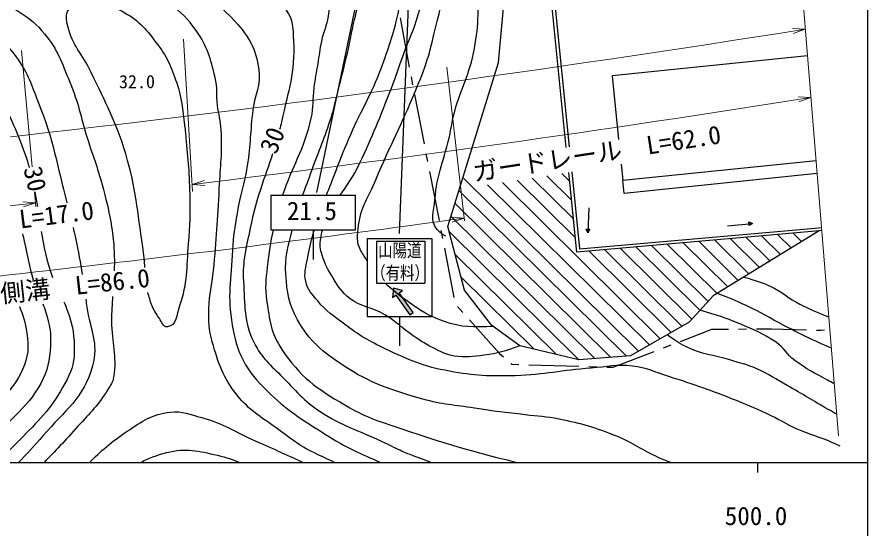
# Model space of a CAD drawing. Units: millimetres, scale not verified. Extents: x 40000 to 680000, y 20000 to 380000.
# Drawn here: x 494188 to 579000, y 198357 to 249394 of the extents above; entities that cross this region are included whole.
import ezdxf
from ezdxf.enums import TextEntityAlignment as Align

# ---------------------------------------------------------------- set-up
doc = ezdxf.new("R2010")
doc.units = ezdxf.units.MM
doc.header["$LTSCALE"] = 1000
for name, color, linetype, lineweight in [('M-BGD', 7, 'Continuous', 25), ('M-BGD-HTXT', 7, 'Continuous', 13), ('M-BMK-ROW', 30, 'Continuous', 25), ('M-STR-HTXT', 7, 'Continuous', 13), ('M-STR-STRC', 7, 'Continuous', 25), ('M-TTL-BAND', 7, 'Continuous', 25)]:
    doc.layers.add(name, color=color, linetype=linetype, lineweight=lineweight)
doc.styles.add('ＭＳ ゴシック', font='')
doc.styles.get('ＭＳ ゴシック').set_extended_font_data('MS Gothic')

msp = doc.modelspace()

# ---------------------------------------------------------------- hatches: boundary and pattern name
at = {"layer": 'M-STR-STRC'}
msp.add_hatch(color=256, dxfattribs=at).paths.add_polyline_path([(533350, 219707), (533675, 219941), (532273, 221889), (532598, 222123), (531706, 222367), (531624, 221422), (531949, 221655)])

# ---------------------------------------------------------------- linework, layer by layer
at = {"layer": 'M-BGD'}
for p, q in [((548930, 236395), (545487, 270763)), ((545786, 270791), (549227, 236441)), ((554571, 233115), (573820, 235095)), ((554571, 233115), (573820, 235095)), ((554407, 234709), (554571, 233115)), ((538632, 233407), (556135, 216087)), ((545523, 233341), (549645, 229262)), ((546999, 233568), (549457, 231136)), ((548475, 233796), (549269, 233010)), ((541093, 232660), (557214, 216707)), ((542570, 232887), (558293, 217327)), ((544046, 233114), (549833, 227388)), ((538231, 232115), (554935, 215586)), ((537831, 230823), (553355, 215461)), ((551190, 230370), (551066, 227873)), ((537431, 229531), (551775, 215337)), ((551066, 227873), (550897, 228257)), ((550897, 228257), (551272, 228238)), ((551272, 228238), (551066, 227873)), ((565014, 228593), (567504, 228817)), ((567113, 228970), (567504, 228817)), ((567147, 228597), (567113, 228970)), ((567504, 228817), (567147, 228597)), ((537253, 228018), (550195, 215212)), ((565266, 227310), (568178, 224428)), ((566833, 227447), (569230, 225075)), ((568400, 227585), (570283, 225722)), ((569967, 227723), (571335, 226369)), ((571534, 227860), (572387, 227016)), ((555864, 226484), (562253, 220162)), ((557431, 226622), (563065, 221047)), ((558998, 226759), (563969, 221840)), ((560565, 226897), (565021, 222487)), ((562132, 227035), (566074, 223134)), ((563699, 227172), (567126, 223781)), ((537856, 225734), (547955, 215740)), ((551163, 226071), (559373, 217948)), ((552730, 226209), (560452, 218568)), ((554297, 226347), (561442, 219276)), ((538458, 223450), (545715, 216268))]:
    msp.add_line(p, q, dxfattribs=at)
for points in [[(574131, 228088), (563561, 221590), (561175, 218984), (555316, 215616), (550195, 215212), (544300, 216602), (541520, 218654), (538793, 222177), (537119, 228527), (542184, 244872), (542861, 252513), (542666, 257736), (541705, 262488), (544122, 269098)], [(572968, 245532), (553500, 243529), (554151, 237199)], [(574389, 228126), (573757, 228055), (549975, 225967), (549180, 233904)], [(549477, 233950), (550244, 226292), (573731, 228354), (574365, 228425)], [(573926, 233794), (554705, 231816), (554571, 233115)]]:
    msp.add_lwpolyline(points, dxfattribs=at)
for points, knots in [([(536915, 227544), (536530, 227724), (536344, 227904), (536064, 228225), (535309, 229088), (535765, 230009), (535843, 231153), (536024, 233806), (536808, 235188), (537345, 237792), (537487, 238477), (537529, 238869), (537695, 239549), (538299, 242031), (539155, 243281), (539682, 245781), (540233, 248395), (540136, 249931), (540180, 252602), (540210, 254437), (540196, 255470), (540055, 257300), (539843, 260053), (539516, 261578), (539344, 264333), (539292, 265168), (538975, 265697), (539286, 266472), (539455, 266896), (539769, 266994), (540092, 267316), (540903, 268124), (541246, 268352), (542332, 269207)], [0, 0, 0, 0, 1, 1, 1, 2, 2, 2, 3, 3, 3, 4, 4, 4, 5, 5, 5, 6, 6, 6, 7, 7, 7, 8, 8, 8, 9, 9, 9, 10, 10, 10, 11, 11, 11, 11]), ([(529094, 225069), (528887, 225388), (528679, 225730), (528467, 226102), (527971, 226970), (528100, 227659), (528225, 228651), (528463, 230528), (529243, 231423), (529964, 233173), (531407, 236676), (532457, 238534), (533899, 242038), (534393, 243238), (534682, 243909), (535082, 245144), (535301, 245817), (535393, 246204), (535558, 246893), (536151, 249376), (536585, 250755), (536920, 253286), (537309, 256228), (537289, 257905), (537333, 260872), (537343, 261616), (537364, 262034), (537309, 262776), (537216, 264050), (537384, 264821), (536963, 266027), (536589, 267098), (536275, 267546), (535512, 268543)], [0, 0, 0, 0, 1, 1, 1, 2, 2, 2, 3, 3, 3, 4, 4, 4, 5, 5, 5, 6, 6, 6, 7, 7, 7, 8, 8, 8, 9, 9, 9, 10, 10, 10, 11, 11, 11, 11]), ([(526402, 231639), (527037, 232550), (527720, 233488), (528302, 234734), (529661, 237639), (530344, 239305), (531503, 242295), (532007, 243593), (532225, 244344), (532701, 245654), (533266, 247212), (533716, 248040), (534185, 249631), (534641, 251175), (534917, 252044), (535164, 253635), (535574, 256276), (536031, 257788), (535788, 260449), (535645, 262007), (535488, 262943), (534730, 264311), (534235, 265203), (533965, 265577), (533189, 266418)], [0, 0, 0, 0, 1, 1, 1, 2, 2, 2, 3, 3, 3, 4, 4, 4, 5, 5, 5, 6, 6, 6, 7, 7, 7, 8, 8, 8, 8]), ([(525037, 231639), (525324, 232381), (525632, 233157), (525985, 234099), (526518, 235519), (526853, 236302), (527449, 237697), (528558, 240289), (529506, 241603), (530469, 244253), (531235, 246362), (531693, 247547), (532162, 249741), (532807, 252758), (533448, 254446), (533473, 257532), (533480, 258280), (533493, 258713), (533324, 259442), (532934, 261115), (533163, 262340), (532057, 263654), (531395, 264441), (530965, 264790), (530011, 265309)], [0, 0, 0, 0, 1, 1, 1, 2, 2, 2, 3, 3, 3, 4, 4, 4, 5, 5, 5, 6, 6, 6, 7, 7, 7, 8, 8, 8, 8]), ([(522657, 231639), (522936, 232392), (523238, 233133), (523576, 234103), (524308, 236201), (524863, 237326), (525516, 239450), (525649, 239886), (525722, 240132), (525830, 240574), (526573, 243599), (527056, 245280), (527647, 248338), (527875, 249512), (528187, 250155), (528192, 251352), (528205, 254591), (528649, 256551), (527627, 259625), (527190, 260941), (526925, 261766), (525954, 262755), (525053, 263671), (524420, 263946), (523139, 264457)], [0, 0, 0, 0, 1, 1, 1, 2, 2, 2, 3, 3, 3, 4, 4, 4, 5, 5, 5, 6, 6, 6, 7, 7, 7, 8, 8, 8, 8]), ([(505375, 261105), (507892, 260916), (508586, 260853), (510635, 260600), (513143, 260290), (514569, 260170), (517022, 259561), (518653, 259156), (519684, 259073), (521086, 258145), (522451, 257242), (523200, 256637), (524198, 255340), (524815, 254538), (525048, 253977), (525307, 252999), (525659, 251671), (525385, 250844), (525194, 249483), (525053, 248484), (524747, 247972), (524530, 246986), (524339, 246111), (524298, 245607), (524154, 244723), (524001, 243791), (523898, 243271), (523770, 242335), (523610, 241158), (523733, 240468), (523479, 239307), (522786, 236145), (521580, 234461), (520654, 231639)], [0, 0, 0, 0, 1, 1, 1, 2, 2, 2, 3, 3, 3, 4, 4, 4, 5, 5, 5, 6, 6, 6, 7, 7, 7, 8, 8, 8, 9, 9, 9, 10, 10, 10, 11, 11, 11, 11]), ([(501659, 259597), (505813, 258668), (507182, 258490), (510499, 257132), (512225, 256426), (513121, 255871), (514828, 255122), (515645, 254764), (516165, 254693), (516936, 254246), (518905, 253105), (519699, 251945), (521022, 250093), (521741, 249087), (521676, 248245), (521742, 247010), (521912, 243836), (521234, 242063), (520543, 238960), (520483, 238688), (520421, 238424), (520357, 238168)], [0, 0, 0, 0, 1, 1, 1, 2, 2, 2, 3, 3, 3, 4, 4, 4, 5, 5, 5, 6, 6, 6, 7, 7, 7, 7]), ([(498270, 258030), (500956, 257394), (501834, 257229), (503989, 256345), (505630, 255673), (506519, 255216), (508065, 254348), (511298, 252534), (513389, 251714), (515889, 248977), (517308, 247424), (517997, 246238), (518290, 244155), (518511, 242581), (517882, 241707), (517690, 240129), (517428, 237967), (517471, 236732), (517135, 234580), (516842, 232700), (516420, 231695), (516115, 229817), (515884, 228398), (515731, 227600), (515663, 226164), (515524, 223245), (515118, 221559), (515636, 218684), (515889, 217282), (516053, 216462), (516715, 215201), (517416, 213866), (518014, 213216), (519086, 212156), (521113, 210148), (522526, 209309), (524934, 207780), (527004, 206466), (528456, 205849), (530421, 205000)], [0, 0, 0, 0, 1, 1, 1, 2, 2, 2, 3, 3, 3, 4, 4, 4, 5, 5, 5, 6, 6, 6, 7, 7, 7, 8, 8, 8, 9, 9, 9, 10, 10, 10, 11, 11, 11, 12, 12, 12, 13, 13, 13, 13]), ([(525846, 205000), (525204, 205287), (524533, 205597), (523820, 205938), (522220, 206703), (521459, 207385), (520024, 208427), (518424, 209590), (517388, 210144), (516143, 211682), (514695, 213470), (514288, 214808), (513644, 217017), (513279, 218266), (513297, 219031), (513317, 220332), (513339, 221818), (513637, 222630), (513776, 224111), (514077, 227312), (514184, 229111), (514349, 232322), (514466, 234595), (514664, 235873), (514539, 238145), (514486, 239104), (514278, 239621), (514164, 240575), (514034, 241665), (514198, 242311), (513936, 243377), (513466, 245289), (513178, 246443), (512034, 248046), (511180, 249243), (510586, 249870), (509390, 250726), (508067, 251672), (507054, 251720), (505546, 252329), (501291, 254050), (499816, 254474), (494478, 256277)], [0, 0, 0, 0, 1, 1, 1, 2, 2, 2, 3, 3, 3, 4, 4, 4, 5, 5, 5, 6, 6, 6, 7, 7, 7, 8, 8, 8, 9, 9, 9, 10, 10, 10, 11, 11, 11, 12, 12, 12, 13, 13, 13, 14, 14, 14, 14]), ([(476140, 255725), (476423, 254945), (476505, 254729), (476769, 254103), (477099, 253318), (477034, 252664), (477697, 252129), (478282, 251656), (478786, 251658), (479529, 251537), (480349, 251403), (480829, 251569), (481655, 251481), (482458, 251396), (482916, 251293), (483662, 250983), (485850, 250077), (487100, 249421), (488814, 247787), (490375, 246298), (490803, 245062), (491861, 243183), (492349, 242315), (492491, 241763), (492875, 240845), (493822, 238579), (494492, 237356), (495220, 235011), (495284, 234806), (495344, 234604), (495401, 234405)], [0, 0, 0, 0, 1, 1, 1, 2, 2, 2, 3, 3, 3, 4, 4, 4, 5, 5, 5, 6, 6, 6, 7, 7, 7, 8, 8, 8, 9, 9, 9, 10, 10, 10, 10]), ([(478365, 254929), (478522, 254273), (478716, 253911), (479146, 253393), (480010, 252350), (481181, 252824), (482466, 252400), (483911, 251923), (484762, 251753), (486147, 251121), (488229, 250170), (489344, 249490), (491193, 248139), (492530, 247163), (493310, 246568), (494253, 245208), (495313, 243681), (495614, 242639), (496302, 240912), (497830, 237081), (498180, 234625), (499149, 230861)], [0, 0, 0, 0, 1, 1, 1, 2, 2, 2, 3, 3, 3, 4, 4, 4, 5, 5, 5, 6, 6, 6, 7, 7, 7, 7]), ([(482547, 254301), (486804, 253410), (488559, 253238), (491885, 251348), (493993, 250150), (495383, 249596), (496926, 247726), (498282, 246084), (498628, 244859), (499454, 242897), (500333, 240805), (500504, 239516), (501181, 237350), (501811, 235333), (502274, 234235), (502802, 232189), (503175, 230749), (503369, 229935), (503614, 228468), (503771, 227529), (503819, 226995), (503863, 226045), (503897, 225320), (503895, 224680), (503874, 224080)], [0, 0, 0, 0, 1, 1, 1, 2, 2, 2, 3, 3, 3, 4, 4, 4, 5, 5, 5, 6, 6, 6, 7, 7, 7, 8, 8, 8, 8]), ([(506930, 224412), (506893, 225037), (506852, 225693), (506731, 226468), (506158, 230108), (506081, 232216), (505025, 235746), (504036, 239049), (503040, 240750), (501588, 243878), (500738, 245709), (499666, 246512), (499250, 248487), (499118, 249116), (498973, 249603), (499340, 250131), (499719, 250676), (500238, 250744), (500898, 250807), (502396, 250949), (503323, 250664), (504657, 249968), (506246, 249140), (506954, 248294), (508039, 246868), (509112, 245457), (509531, 244503), (510102, 242825), (510642, 241235), (510640, 240259), (510886, 238597), (510930, 238300), (510944, 238131), (510971, 237832), (511187, 235449), (511350, 234114), (511400, 231722), (511440, 229793), (511421, 228707), (511258, 226784), (511052, 224350), (511180, 222900), (510384, 220591), (510078, 219703), (510113, 218623), (509181, 218509)], [0, 0, 0, 0, 1, 1, 1, 2, 2, 2, 3, 3, 3, 4, 4, 4, 5, 5, 5, 6, 6, 6, 7, 7, 7, 8, 8, 8, 9, 9, 9, 10, 10, 10, 11, 11, 11, 12, 12, 12, 13, 13, 13, 14, 14, 14, 15, 15, 15, 15]), ([(519661, 235753), (518880, 233341), (518025, 231377), (517430, 228350), (517029, 226307), (516629, 225139), (516762, 223061), (516918, 220630), (516739, 219097), (517823, 216916), (518601, 215349), (519459, 214719), (520678, 213464), (522175, 211924), (522961, 210939), (524792, 209816), (527023, 208447), (528491, 208086), (530849, 206951), (531189, 206787), (531373, 206684), (531714, 206523), (532337, 206230), (532682, 206054), (533323, 205802), (534130, 205484), (534823, 205229), (535481, 205000)], [0, 0, 0, 0, 1, 1, 1, 2, 2, 2, 3, 3, 3, 4, 4, 4, 5, 5, 5, 6, 6, 6, 7, 7, 7, 8, 8, 8, 9, 9, 9, 9]), ([(499777, 228420), (499849, 228112), (499921, 227787), (500005, 227396), (500314, 225966), (500510, 224863), (500685, 223733)], [0, 0, 0, 0, 1, 1, 1, 2, 2, 2, 2]), ([(494740, 227781), (494795, 227544), (494852, 227298), (494914, 227039), (495274, 225521), (495390, 224569), (495784, 223201)], [0, 0, 0, 0, 1, 1, 1, 2, 2, 2, 2]), ([(519713, 228139), (519454, 226998), (519275, 225924), (519120, 224454), (518986, 223174), (518881, 222433), (519068, 221160), (519360, 219178), (519465, 217925), (520577, 216259), (522395, 213535), (524033, 212354), (526870, 210718), (528254, 209919), (529068, 209512), (530580, 208994), (535766, 207218), (538729, 206274), (544007, 205000)], [0, 0, 0, 0, 1, 1, 1, 2, 2, 2, 3, 3, 3, 4, 4, 4, 5, 5, 5, 6, 6, 6, 6]), ([(559309, 205000), (558957, 205130), (558596, 205269), (558159, 205466), (556483, 206219), (555671, 206916), (553964, 207596), (551790, 208461), (550519, 208853), (548223, 209303), (546909, 209560), (546151, 209570), (544823, 209741), (542856, 209996), (541746, 210083), (539787, 210396), (537769, 210718), (536601, 210748), (534637, 211310), (531404, 212236), (529509, 212803), (526703, 214658), (524600, 216049), (523366, 217018), (522133, 219218), (521245, 220801), (521106, 221909), (520983, 223719), (520861, 225496), (521210, 226632), (521626, 228139)], [0, 0, 0, 0, 1, 1, 1, 2, 2, 2, 3, 3, 3, 4, 4, 4, 5, 5, 5, 6, 6, 6, 7, 7, 7, 8, 8, 8, 9, 9, 9, 10, 10, 10, 10]), ([(576214, 206622), (575983, 206727), (575738, 206837), (575474, 206955), (574127, 207556), (573302, 207722), (571953, 208320), (570914, 208781), (570382, 209145), (569354, 209633), (568016, 210269), (567261, 210619), (565882, 211162), (563282, 212185), (561807, 212719), (559142, 213556), (557739, 213997), (556983, 214425), (555523, 214593), (553921, 214778), (553008, 214516), (551401, 214397), (548446, 214177), (546814, 213729), (543852, 213640), (541283, 213562), (539815, 213619), (537287, 214084), (534705, 214559), (533306, 215158), (530938, 216294), (529243, 217108), (528313, 217642), (526814, 218778), (525717, 219608), (525027, 220025), (524157, 221090), (523588, 221786), (523150, 222177), (522958, 223056), (522772, 223907), (522985, 224422), (523132, 225281), (523309, 226309), (523453, 226879), (523745, 227880), (523771, 227968), (523796, 228054), (523821, 228139)], [0, 0, 0, 0, 1, 1, 1, 2, 2, 2, 3, 3, 3, 4, 4, 4, 5, 5, 5, 6, 6, 6, 7, 7, 7, 8, 8, 8, 9, 9, 9, 10, 10, 10, 11, 11, 11, 12, 12, 12, 13, 13, 13, 14, 14, 14, 15, 15, 15, 16, 16, 16, 16]), ([(544300, 216602), (542721, 216067), (542176, 215856), (540756, 215681), (539587, 215537), (538904, 215414), (537741, 215600), (536997, 215720), (536614, 215952), (535933, 216275), (534999, 216717), (534514, 217046), (533658, 217625), (532523, 218391), (532023, 219018), (530845, 219716), (529552, 220482), (528550, 220425), (527356, 221339), (526547, 221959), (526221, 222479), (525696, 223353), (525185, 224205), (524903, 224702), (524596, 225647), (524389, 226284), (524342, 226696), (524452, 227357), (524498, 227631), (524554, 227891), (524619, 228139)], [0, 0, 0, 0, 1, 1, 1, 2, 2, 2, 3, 3, 3, 4, 4, 4, 5, 5, 5, 6, 6, 6, 7, 7, 7, 8, 8, 8, 9, 9, 9, 10, 10, 10, 10]), ([(566629, 223476), (567882, 223122), (568298, 222988), (569308, 222528), (570518, 221977), (571030, 221360), (572219, 220765), (573123, 220312), (573642, 220081), (574580, 219702), (574754, 219631), (574925, 219562), (575093, 219495)], [0, 0, 0, 0, 1, 1, 1, 2, 2, 2, 3, 3, 3, 4, 4, 4, 4]), ([(541751, 218532), (539549, 218486), (538575, 218400), (536707, 219059), (535205, 219590), (534434, 220105), (533137, 221029), (532232, 221673), (531507, 222251), (530874, 222871)], [0, 0, 0, 0, 1, 1, 1, 2, 2, 2, 3, 3, 3, 3]), ([(503710, 221547), (503657, 220802), (503613, 220013), (503611, 219084), (503609, 216899), (504156, 215652), (503815, 213493), (503731, 212967), (503515, 212713), (503240, 212257), (502287, 210679), (501479, 209980), (500263, 208596), (498967, 207121), (497981, 206116), (496880, 205000)], [0, 0, 0, 0, 1, 1, 1, 2, 2, 2, 3, 3, 3, 4, 4, 4, 5, 5, 5, 5]), ([(509181, 218509), (508731, 218454), (508636, 218975), (508374, 219346), (507886, 220038), (507656, 220477), (507409, 221287), (507341, 221510), (507283, 221724), (507235, 221930)], [0, 0, 0, 0, 1, 1, 1, 2, 2, 2, 3, 3, 3, 3]), ([(575348, 216380), (575133, 216475), (574907, 216576), (574661, 216686), (574199, 216892), (573937, 217002), (573480, 217217), (572345, 217753), (571723, 218082), (570606, 218657), (569138, 219413), (568364, 219934), (566864, 220624), (565749, 221136), (565358, 221301), (563969, 221840)], [0, 0, 0, 0, 1, 1, 1, 2, 2, 2, 3, 3, 3, 4, 4, 4, 5, 5, 5, 5]), ([(494420, 220538), (494751, 219766), (495024, 218930), (495177, 217894), (495387, 216472), (495309, 215555), (494725, 214241), (494212, 213086), (493722, 212534), (492930, 211549), (492338, 210813), (491905, 210487), (491190, 209868), (489438, 208352), (488324, 207661), (486432, 206323), (485711, 205812), (485138, 205390), (484565, 205000)], [0, 0, 0, 0, 1, 1, 1, 2, 2, 2, 3, 3, 3, 4, 4, 4, 5, 5, 5, 6, 6, 6, 6]), ([(496762, 220792), (496872, 220541), (496974, 220269), (497064, 219947), (497416, 218686), (497611, 217932), (497518, 216626), (497410, 215116), (497281, 214200), (496553, 212874), (495767, 211442), (495111, 210753), (493965, 209591), (491909, 207506), (490398, 206723), (488049, 205000)], [0, 0, 0, 0, 1, 1, 1, 2, 2, 2, 3, 3, 3, 4, 4, 4, 5, 5, 5, 5]), ([(498843, 221018), (498975, 220739), (499104, 220436), (499227, 220083), (499761, 218553), (499912, 217609), (499892, 215989), (499877, 214718), (499568, 213987), (498962, 212870), (497693, 210530), (496612, 209413), (494740, 207520), (493817, 206586), (492988, 205759), (492192, 205000)], [0, 0, 0, 0, 1, 1, 1, 2, 2, 2, 3, 3, 3, 4, 4, 4, 5, 5, 5, 5]), ([(501042, 221257), (501077, 221010), (501113, 220754), (501151, 220486), (501476, 218208), (502333, 216840), (501720, 214622), (500832, 211408), (498962, 210181), (496777, 207662), (495894, 206646), (495111, 205785), (494349, 205000)], [0, 0, 0, 0, 1, 1, 1, 2, 2, 2, 3, 3, 3, 4, 4, 4, 4]), ([(575636, 212841), (575420, 212953), (575196, 213073), (574959, 213203), (573659, 213918), (572882, 214258), (571704, 215159), (570896, 215776), (570672, 216393), (569834, 216968), (568504, 217880), (567634, 218203), (566148, 218829), (564666, 219453), (564099, 219620), (562253, 220162)], [0, 0, 0, 0, 1, 1, 1, 2, 2, 2, 3, 3, 3, 4, 4, 4, 5, 5, 5, 5]), ([(575885, 209798), (575613, 209948), (575328, 210108), (575023, 210282), (573425, 211193), (572556, 211749), (570956, 212659), (569783, 213326), (569166, 213787), (567927, 214323), (566914, 214761), (566300, 214886), (565246, 215214), (563555, 215741), (562467, 215684), (560902, 216513), (560118, 216928), (559794, 217106), (558979, 217722)], [0, 0, 0, 0, 1, 1, 1, 2, 2, 2, 3, 3, 3, 4, 4, 4, 5, 5, 5, 6, 6, 6, 6]), ([(501428, 205000), (502468, 206050), (503602, 207064), (505169, 208094), (506704, 209102), (507634, 209815), (509459, 210016), (510696, 210153), (511395, 209782), (512599, 209465), (514793, 208887), (515847, 208057), (517926, 207146), (518944, 206700), (519510, 206441), (520526, 205990), (521350, 205625), (522046, 205303), (522703, 205000)], [0, 0, 0, 0, 1, 1, 1, 2, 2, 2, 3, 3, 3, 4, 4, 4, 5, 5, 5, 6, 6, 6, 6]), ([(506515, 205000), (507269, 205393), (508110, 205724), (509112, 205977), (511030, 206462), (512244, 206154), (514170, 205702), (515066, 205492), (515720, 205258), (516395, 205000)], [0, 0, 0, 0, 1, 1, 1, 2, 2, 2, 3, 3, 3, 3])]:
    msp.add_open_spline(points, degree=3, knots=knots, dxfattribs=at)
for points in [[(495972, 231971), (496067, 231465), (496148, 230973), (496222, 230489)], [(496592, 228016), (496822, 226591), (497126, 225120), (497728, 223412)]]:
    msp.add_open_spline(points, degree=3, dxfattribs=at)
at = {"layer": 'M-BGD-HTXT'}
msp.add_line((576060, 207645), (563189, 365354), dxfattribs=at)
at = {"layer": 'M-BMK-ROW'}
for p, q in [((532391, 249329), (533270, 244407)), ((533458, 243425), (533610, 242639)), ((533801, 241658), (534756, 236750)), ((534947, 235768), (535100, 234983)), ((535291, 234001), (536246, 229093)), ((536437, 228112), (536590, 227326)), ((536781, 226345), (537736, 221437)), ((538087, 220535), (538621, 219940)), ((539289, 219195), (542282, 215860)), ((560308, 217061), (563433, 218261)), ((563433, 218261), (565086, 218277)), ((566086, 218287), (566886, 218294)), ((567886, 218304), (569388, 218319)), ((569388, 218319), (572884, 218219)), ((573884, 218191), (574319, 218178)), ((574319, 218178), (574683, 218195)), ((558628, 216416), (559375, 216703)), ((542282, 215860), (542669, 215514)), ((553605, 214487), (557694, 216058)), ((543415, 214848), (543490, 214782)), ((543490, 214782), (544189, 214761)), ((545189, 214732), (550187, 214587)), ((551186, 214558), (551986, 214535)), ((552986, 214505), (553605, 214487))]:
    msp.add_line(p, q, dxfattribs=at)
at = {"layer": 'M-STR-HTXT'}
for p, q in [((572752, 248184), (571478, 248234)), ((572752, 248184), (571557, 247740)), ((510767, 247196), (511676, 231992)), ((494630, 246070), (495699, 234472)), ((537040, 244386), (538778, 229087)), ((573307, 241385), (572033, 241435)), ((573307, 241385), (572112, 240941)), ((511634, 232697), (512844, 233097)), ((511634, 232697), (512905, 232600)), ((495930, 231962), (496068, 230470)), ((496032, 230861), (494761, 230969)), ((496032, 230861), (494818, 230472)), ((538748, 229350), (537475, 229426)), ((538748, 229350), (537544, 228930))]:
    msp.add_line(p, q, dxfattribs=at)
for centre, start, end in [((303918, 1936323), 273.77215, 279.04831), ((304052, 1929457), 276.97491, 279.06258), ((304052, 1929457), 275.90607, 276.44835), ((304186, 1922591), 275.00345, 277.88688)]:
    msp.add_arc(centre, 1709411, start, end, dxfattribs=at)
at = {"layer": 'M-STR-STRC'}
for p, q in [((534002, 271668), (532278, 227808)), ((532257, 271222), (524022, 231917)), ((519501, 231639), (527901, 231639)), ((519501, 228139), (519501, 231639)), ((527901, 231639), (527901, 228139)), ((527901, 228139), (519501, 228139)), ((523701, 228139), (523701, 225207)), ((529094, 227301), (535531, 227301)), ((529094, 227301), (529094, 219542)), ((535531, 227301), (535531, 219542)), ((530004, 227035), (534848, 227035)), ((530004, 227035), (530004, 224786)), ((534848, 227035), (534848, 224786)), ((530004, 224786), (530004, 222871)), ((534848, 224786), (534848, 222871)), ((530004, 222871), (534848, 222871)), ((531706, 222367), (531624, 221422)), ((532598, 222123), (531706, 222367)), ((531624, 221422), (531949, 221655)), ((531949, 221655), (533350, 219707)), ((532273, 221889), (532598, 222123)), ((533675, 219941), (532273, 221889)), ((533350, 219707), (533675, 219941)), ((529094, 219542), (535531, 219542)), ((532312, 219542), (532312, 216610))]:
    msp.add_line(p, q, dxfattribs=at)
at = {"layer": 'M-TTL-BAND'}
for p, q in [((579000, 20000), (579000, 370000)), ((40000, 205000), (579000, 205000)), ((568000, 205000), (568000, 204000))]:
    msp.add_line(p, q, dxfattribs=at)

# ---------------------------------------------------------------- texts
at = {"layer": 'M-BGD', "style": 'ＭＳ ゴシック'}
msp.add_text('32.0', height=1320, dxfattribs=at).set_placement((504346, 241899), align=Align.BOTTOM_LEFT)
for rotation, p in [(67.936, (520516, 235407)), (282.764, (494292, 234154))]:
    msp.add_text('30', height=1833, rotation=rotation, dxfattribs=at).set_placement(p, align=Align.BOTTOM_LEFT)
at = {"layer": 'M-STR-HTXT', "style": 'ＭＳ ゴシック'}
for s, rotation, p in [('ガードレール\u3000L=62.0', 8.75, (552197, 234369)), ('ガードレール\u3000L=17.0', 7.234, (489622, 227131)), ('側溝\u3000L=86.0', 6.199, (500122, 221157))]:
    msp.add_text(s, height=1833, rotation=rotation, dxfattribs=at).set_placement(p, align=Align.BOTTOM_CENTER)
at = {"layer": 'M-STR-STRC', "style": 'ＭＳ ゴシック'}
msp.add_text('21.5', height=1833, dxfattribs=at).set_placement((521088, 228602), align=Align.BOTTOM_LEFT)
at = {"layer": 'M-STR-STRC', "style": 'ＭＳ ゴシック', "width": 0.8}
for s, p in [('山陽道', (532339, 226133)), ('（有料）', (532367, 223886))]:
    msp.add_text(s, height=1320, dxfattribs=at).set_placement(p, align=Align.MIDDLE_CENTER)
at = {"layer": 'M-TTL-BAND', "style": 'ＭＳ ゴシック'}
msp.add_text('500.0', height=1833, dxfattribs=at).set_placement((567844, 198195), align=Align.BOTTOM_CENTER)

doc.saveas('drawing.dxf')
